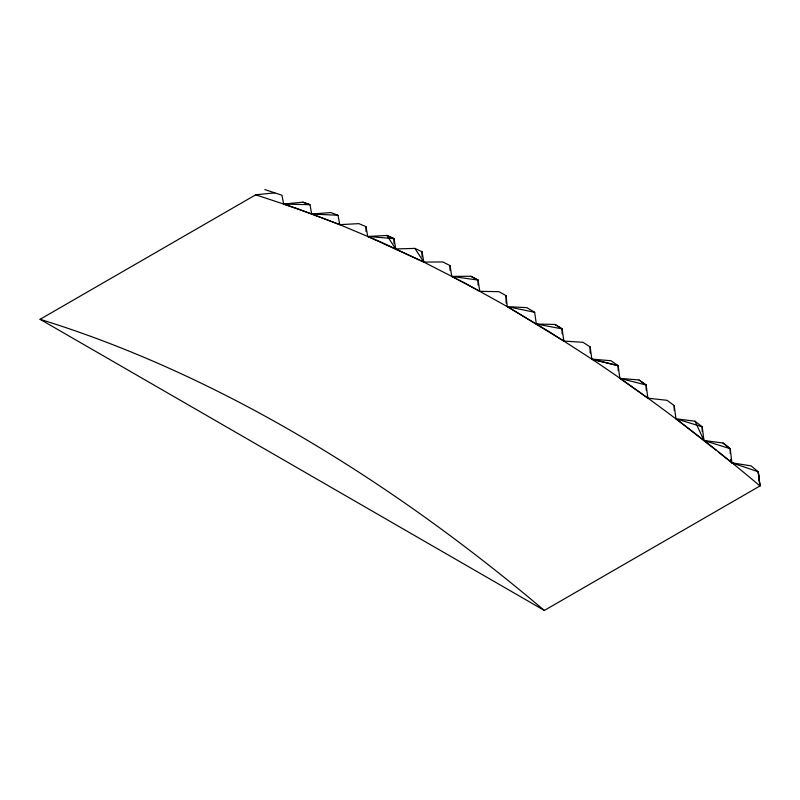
<?xml version="1.0" encoding="UTF-8"?>
<svg xmlns="http://www.w3.org/2000/svg" width="800" height="800" viewBox="0 0 800 800"><rect width="100%" height="100%" fill="white"/><g stroke="black" fill="none" stroke-linecap="round" stroke-linejoin="round"><path stroke-width="1.2" d="M274.8 192.87L255.72 194.8L40.07 319.31A1572.45 907.86 60 0 1 544.34 610.44L759.99 485.94L758.23 471.76L751.07 465.87L731.91 462.83L718.42 452.05M716.5 450.51L675.95 418.75L674.19 405.55L667.02 400.31L647.87 398.19L619.85 378.33L618.16 365.66L591.84 359.1L590.14 346.91L582.98 342.3L563.82 341.07L507.24 306.59L506.09 295.65L498.93 291.67L479.77 291.33L451.76 276.38L450.06 265.62L442.9 261.95L423.81 262.09L367.71 236.46L366.01 226.65L358.85 223.63L339.77 224.66L311.68 214.02L309.98 204.7L302.82 202.16L283.66 204.07L281.97 195.24L264.81 189.56M302.82 202.16L309.98 204.7L283.66 204.07L311.68 214.02L330.83 212.57L338 215.27L339.77 224.66M395.73 248.95L394.03 238.66L367.71 236.46L386.87 235.46L395.73 248.95L414.88 248.4L422.05 251.75L423.81 262.09L414.88 248.4M478.08 284.92L478.08 280.09L470.91 276.28L451.76 276.38L478.08 280.09L479.77 291.33M534.65 312.29L507.24 306.59L526.94 307.67L534.65 312.29L536.35 324.01L554.96 324.46L559.33 327.08L562.12 328.88L563.82 341.07M311.68 214.02L338 215.27M591.84 359.1L610.99 360.74L618.16 365.66L618.16 370.52M646.17 389.98L646.17 385.04L639.01 380L619.85 378.33L646.17 385.04L647.87 398.19M702.2 431.51L702.2 426.81L695.04 421.24L675.95 418.75L702.2 426.81L703.97 440.5L730.22 448.71L731.91 462.83L734.17 463.71M730.22 453.48L730.22 448.71L723.05 443.02L703.97 440.5L695.04 421.24M536.35 324.01L562.12 328.88L562.12 333.85M255.72 194.8L297.18 208.55L338.94 224.31L380.96 242.05L423.15 261.76L465.47 283.39L507.85 306.93L550.23 332.33L592.55 359.56L618.16 365.66M759.93 485.91L758.23 471.76L731.91 462.83L730.64 459.4M394.03 238.66L386.87 235.46L394.03 238.66L394.03 243.52M470.91 276.28L478.08 280.09M40.01 319.27L544.34 610.44M554.96 324.46L562.12 328.88M592.55 359.56C650.71 398.48 706.48 440.87 759.99 485.94L758.23 471.76M639.01 380L646.17 385.04M723.05 443.02L730.22 448.71M674.19 405.55L674.19 410.34M590.14 346.91L590.14 353M506.09 295.65L506.09 303.03M450.06 265.62L450.06 270.56M422.05 251.75L422.05 256.72M366.01 226.65L366.01 231.39"/></g></svg>
